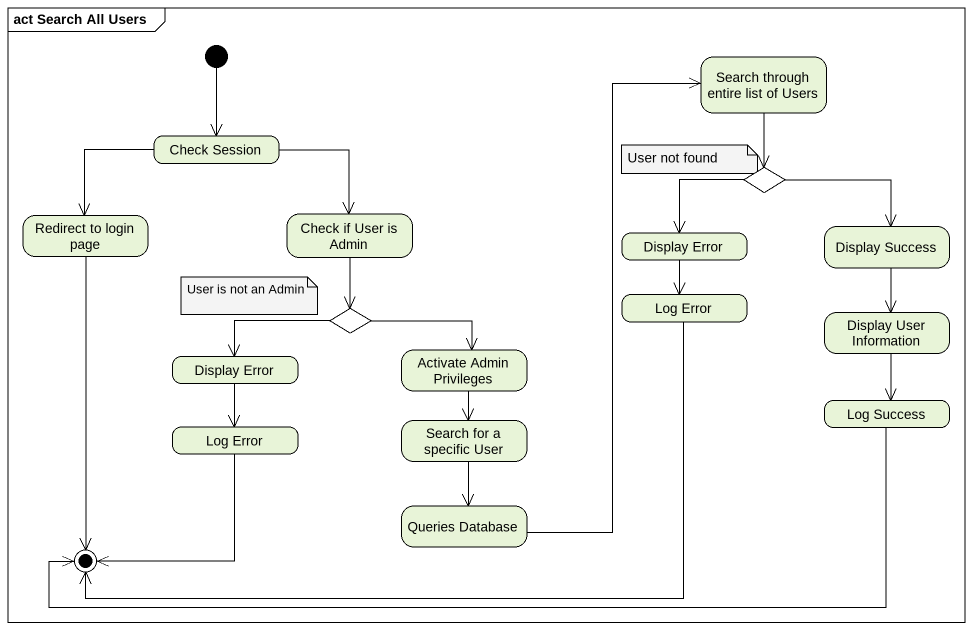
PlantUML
@startuml
mainframe act Search All Users
hide empty description
state "Search through entire list of Users" as Search_through_entire_list
state "Check Session" as Check_Session
state choice1 <<choice>>
state "Redirect to login page" as Redirect_to_login_page
state "Check if User is Admin" as Check_if_User_is_Admin
state "Display Error" as Display_Error
state "Display Success" as Display_Success
state "Log Error" as Log_Error
state choice2 <<choice>>
state "Activate Admin Privileges" as Activate_Admin_Privileges
state "Display User Information" as Display_User_Information
state "Display Error" as Display_Error_2
state "Log Success" as Log_Success
state "Log Error" as Log_Error_2
state "Search for a specific User" as Search_for_a_specific_User
state "Queries Database" as Queries_Database
[*] --> Check_Session
Search_through_entire_list --> choice1
Check_Session --> Redirect_to_login_page
Check_Session --> Check_if_User_is_Admin
choice1 --> Display_Error
choice1 -right-> Display_Success
Check_if_User_is_Admin --> choice2
Display_Error --> Log_Error
Display_Success --> Display_User_Information
choice2 -right-> Activate_Admin_Privileges
choice2 -left-> Display_Error_2
Activate_Admin_Privileges --> Search_for_a_specific_User
Display_User_Information --> Log_Success
Display_Error_2 --> Log_Error_2
Search_for_a_specific_User --> Queries_Database
Queries_Database -up-> Search_through_entire_list
Redirect_to_login_page --> [*]
Log_Error -left-> [*]
Log_Success -left-> [*]
Log_Error_2 --> [*]
note as N1
  User not found
end note
note as N2
  User is not an Admin
end note
@enduml
